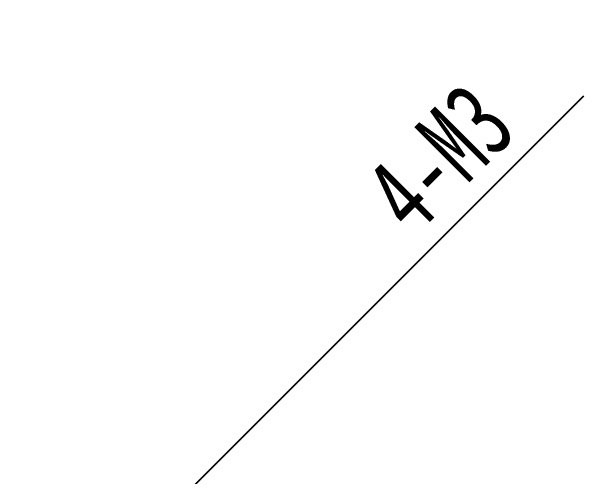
# Model space of a CAD drawing. Header units: millimetres. Extents: x 410 to 793, y 6 to 277.
# Drawn here: x 688.21 to 710.27, y 172.13 to 189.49 of the extents above; entities that cross this region are included whole.
import ezdxf

# ---------------------------------------------------------------- set-up
doc = ezdxf.new("R2010")
doc.units = ezdxf.units.MM
doc.header["$PDSIZE"] = -1
doc.layers.add('图框', color=7, linetype='Continuous')
doc.styles.add('SLDTEXTSTYLE4', font='TXT', dxfattribs={"width": 0.7})
doc.dimstyles.new('SLDDIMSTYLE2', dxfattribs={"dimtxt": 2.916667, "dimasz": 4.08, "dimexe": 0, "dimexo": 0.0625, "dimgap": 0.729167, "dimtad": 2, "dimdec": 1, "dimlfac": 7, "dimrnd": 1e-09, "dimzin": 12, "dimdsep": 46, "dimtxsty": 'SLDTEXTSTYLE4', "dimblk1": 'NONE', "dimsah": 1, "dimcen": 0, "dimadec": 0, "dimazin": 3, "dimtfac": 1, "dimtdec": 1, "dimtmove": 0, "dimatfit": 3, "dimldrblk": 'NONE', "dimfxl": 1, "dimfrac": 2, "dimtolj": 1, "dimtzin": 12, "dimarcsym": 0})

# ---------------------------------------------------------------- blocks, each defined once
blk = doc.blocks.new('_D_17')
at = {"layer": 'Defpoints', "color": 0, "transparency": 16777216}
for p in [(688.458, 165.23), (688.205, 164.977)]:
    blk.add_point(p, dxfattribs=at)
at = {"layer": '图框', "color": 0, "lineweight": -2, "transparency": 16777216}
for p, q in [((709.569, 186.341), (691.343, 168.115)), ((688.205, 164.977), (688.458, 165.23))]:
    blk.add_line(p, q, dxfattribs=at)
at = {"layer": '图框', "color": 0, "transparency": 16777216}
blk.add_solid([(690.862, 168.595), (691.824, 167.634), (688.458, 165.23)], dxfattribs=at)
at = {"layer": '图框', "color": 0, "transparency": 16777216, "insert": (701.182, 183.109), "char_height": 2.9167, "attachment_point": 1, "rotation": 45, "style": 'SLDTEXTSTYLE4'}
blk.add_mtext('\\A1;4-M3', dxfattribs=at)
blk = doc.blocks.new('_NONE')

msp = doc.modelspace()

# ---------------------------------------------------------------- dimensions: what is measured, and where the dimension line sits
at = {"layer": '图框', "color": 3}
dim = msp.add_diameter_dim_2p(p1=(688.2052, 164.9771), p2=(688.4578, 165.2296), text='4-M3', dimstyle='SLDDIMSTYLE2', override={"dimpost": '<>'}, dxfattribs=at)
dim.commit()
dim.dimension.update_dxf_attribs({"geometry": '_D_17', "text_midpoint": (706.4064, 183.1782), "dimtype": 163})

doc.saveas('drawing.dxf')
